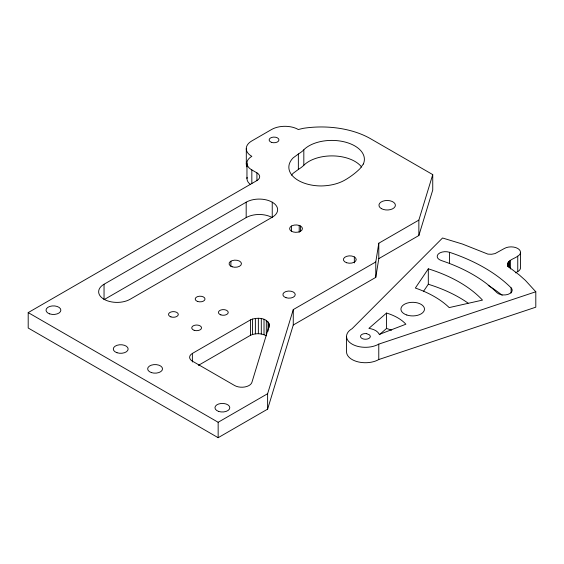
<?xml version="1.0" encoding="UTF-8"?>
<svg xmlns="http://www.w3.org/2000/svg" width="564" height="564" viewBox="0 0 564 564"><rect width="100%" height="100%" fill="white"/><g stroke="black" fill="none" stroke-linecap="round" stroke-linejoin="round"><path stroke-width="0.85" d="M507.621 265.989C506.613 260.138 514.431 258.827 517.752 256.169A9.44 5.45 0 0 0 517.752 248.463A9.44 5.45 0 0 0 504.399 248.463L495.079 253.581L491.596 254.265L487.916 254.124L462.431 244.036L442.55 237.994L352.077 328.699A18.88 10.899 0 0 0 352.077 344.118A18.88 10.899 0 0 0 378.775 344.118L535.8 291.764L535.8 307.183L378.775 359.536A18.88 10.899 0 0 1 358.196 361.898A18.88 10.899 0 0 1 346.543 351.823L346.543 336.412M251.833 169.926L256.93 172.859A9.44 5.45 0 0 1 256.93 180.565L28.2 312.604L28.2 328.022L218.155 437.692L267.618 409.14L293.266 325.012L375.779 277.375L375.779 261.957L378.796 243.218L418.855 220.101L432.743 174.614L370.611 138.751A69.725 40.255 0 0 0 303.263 128.331L298.3 129.516L296.438 128.557A18.88 10.899 0 0 0 271.594 129.501L251.833 140.922A18.887 10.864 -0.3 0 0 250.19 155.269L251.833 156.348A16.645 9.574 -0.2 0 0 251.833 169.926L251.833 183.631M375.779 277.375L378.796 258.636L378.796 243.218M267.618 409.14L267.618 393.721L293.266 309.594L375.779 261.957M378.796 258.636L418.855 235.519L432.743 190.033L432.743 174.614M428.309 268.831L415.344 288.042A97.516 56.301 0 0 1 449.198 307.591L482.481 300.104A132.871 76.711 0 0 0 428.309 268.831L428.309 284.249L423.508 291.362M363.286 164.061L360.043 168.594A99.313 57.338 0 0 1 345.774 179.571C338.414 184.005 329.82 185.767 321.311 185.951A32.458 18.739 0 0 1 293.195 157.842L298.878 153.655A34.397 19.853 0 0 0 303.82 149.848L303.82 165.266A34.397 19.853 0 0 1 298.878 169.066L293.195 173.261A32.458 18.739 0 0 0 291.56 175.136M386.537 313.055L368.905 328.368C372.896 329.002 377.464 330.539 379.346 334.403L405.876 324.215A45.628 26.346 0 0 0 386.537 313.055L386.537 328.474L379.353 334.713M104.044 284.249L246.179 202.194A18.422 10.631 0 0 1 272.229 202.187A18.422 10.631 0 0 1 272.236 217.232L130.087 299.287A18.422 10.631 0 0 1 104.044 299.287A18.422 10.631 0 0 1 104.044 284.249L104.044 299.667L246.179 217.605A18.422 10.631 0 0 1 272.236 217.605L272.236 202.187M192.373 353.431L250.529 319.866C256.507 317.123 267.688 317.349 269.345 325.146L251.918 382.343A10.251 5.915 0 0 1 244.903 386.96A10.251 5.915 0 0 1 234.575 385.501L192.373 361.143A9.44 5.45 0 0 1 192.373 353.431L192.373 361.996M198.415 365.366L250.529 335.277C255.478 333.021 261.541 333.169 266.314 335.813L266.314 320.394M28.2 312.604L218.155 422.274L267.618 393.721M515.545 272.863L517.752 271.587A9.44 5.45 0 0 0 520.516 267.738L520.516 252.319M300.541 226.016A6.401 3.694 0 0 1 298.201 232.107A6.401 3.694 0 0 1 289.635 228.307A6.401 3.694 0 0 1 299.216 225.431L300.541 226.016L300.541 231.155M535.8 291.764L525.338 280.329L519.24 274.908L509.278 267.343L507.945 265.686L507.621 264.276M517.752 256.169L517.752 271.587M511.111 287.851A8.234 4.752 0 0 1 508.094 294.345A8.234 4.752 0 0 1 496.849 292.603A151.758 87.617 0 0 0 441.302 260.533A8.234 4.752 0 0 1 438.291 254.04A8.234 4.752 0 0 1 449.536 252.298A168.22 97.121 0 0 1 511.111 287.851L511.111 292.991M510.385 260.427L510.385 268.986M509.574 260.963L509.574 267.808M508.89 261.555L508.89 267.547M508.34 262.189L508.34 266.476M507.945 262.866L507.945 266.293M507.706 263.564L507.706 266.137M449.536 252.298L449.536 263.437M418.855 220.101L418.855 235.519M378.775 344.118L378.775 359.536M354.34 256.923L354.34 262.923M299.216 225.431L299.216 232.283M298.356 153.958L298.356 169.376M293.266 309.594L293.266 325.012M291.489 226.016L291.489 231.155M269.07 323.426L269.07 327.705M268.034 321.804L268.034 331.223M264.015 319.294L264.015 334.706M261.301 318.568L261.301 333.987M258.354 318.272L258.354 333.691M256.93 172.859L256.93 180.572M255.372 318.434L255.372 333.853M252.566 319.034L252.566 334.445M250.529 319.866L250.529 335.277M246.962 163.137L246.962 178.555M246.306 148.628L246.306 164.046M246.179 202.194L246.179 217.605M230.895 261.174L230.895 266.314M218.155 422.274L218.155 437.692M250.367 184.414A16.645 9.63 -0.2 0 1 247.11 177.3M246.954 166.866A18.887 10.899 0 0 1 246.468 162.622M303.827 165.266A32.458 18.739 0 0 1 333.747 155.925A32.458 18.739 0 0 1 361.672 167.134M303.756 149.827A32.458 18.816 0.2 0 1 344.23 141.832A32.458 18.816 0.2 0 1 363.322 164.068M488.205 285.433A168.22 97.121 0 0 1 502.164 295.254M428.309 284.249A132.871 76.711 0 0 1 468.078 303.115M386.537 328.474A45.628 26.346 0 0 1 391.486 330.201M366.699 333.669L365.423 333.578A4.907 2.834 0 0 0 360.516 336.412A4.907 2.834 0 0 0 365.423 339.246A4.907 2.834 0 0 0 370.336 336.412L369.674 334.995L366.699 333.669M232.178 266.793A6.183 3.567 0 0 0 241.448 263.698A6.183 3.567 0 0 0 232.178 260.61A6.183 3.567 0 0 0 232.178 266.793M285.976 297.693A6.183 3.567 0 0 0 295.247 294.605A6.183 3.567 0 0 0 285.976 291.517A6.183 3.567 0 0 0 285.976 297.693M346.613 262.739A6.401 3.694 0 0 0 356.215 259.539A6.401 3.694 0 0 0 346.613 256.338A6.401 3.694 0 0 0 346.613 262.739M117.002 352.733A7.431 4.293 0 0 0 128.148 349.017A7.431 4.293 0 0 0 117.002 345.302A7.431 4.293 0 0 0 117.002 352.733M218.656 411.424A7.431 4.293 0 0 0 229.802 407.709A7.431 4.293 0 0 0 218.656 403.993A7.431 4.293 0 0 0 218.656 411.424M170.948 316.897A4.907 2.834 0 0 0 178.309 314.444A4.907 2.834 0 0 0 170.948 311.991A4.907 2.834 0 0 0 170.948 316.897M194.178 330.307A4.907 2.834 0 0 0 201.545 327.853A4.907 2.834 0 0 0 194.178 325.4A4.907 2.834 0 0 0 194.178 330.307M49.717 313.894A7.431 4.293 0 0 0 60.87 310.179A7.431 4.293 0 0 0 49.717 306.463A7.431 4.293 0 0 0 49.717 313.894M151.371 372.585A7.431 4.293 0 0 0 162.524 368.87A7.431 4.293 0 0 0 151.371 365.148A7.431 4.293 0 0 0 151.371 372.585M197.654 301.479A4.907 2.834 0 0 0 205.014 299.026A4.907 2.834 0 0 0 197.654 296.572A4.907 2.834 0 0 0 197.654 301.479M220.884 314.895A4.907 2.834 0 0 0 228.244 312.442A4.907 2.834 0 0 0 220.884 309.981A4.907 2.834 0 0 0 220.884 314.895M381.363 208.609A8.234 4.766 0.1 0 0 395.124 206.473A8.234 4.766 0.1 0 0 385.008 200.643A8.234 4.766 0.1 0 0 381.363 208.609M271.58 142.375A4.907 2.834 0 0 0 278.947 139.921A4.907 2.834 0 0 0 271.58 137.468A4.907 2.834 0 0 0 271.58 142.375M406.806 315.008A11.781 6.803 0 0 0 424.481 309.114A11.781 6.803 0 0 0 406.806 303.228A11.781 6.803 0 0 0 406.806 315.008"/></g></svg>
